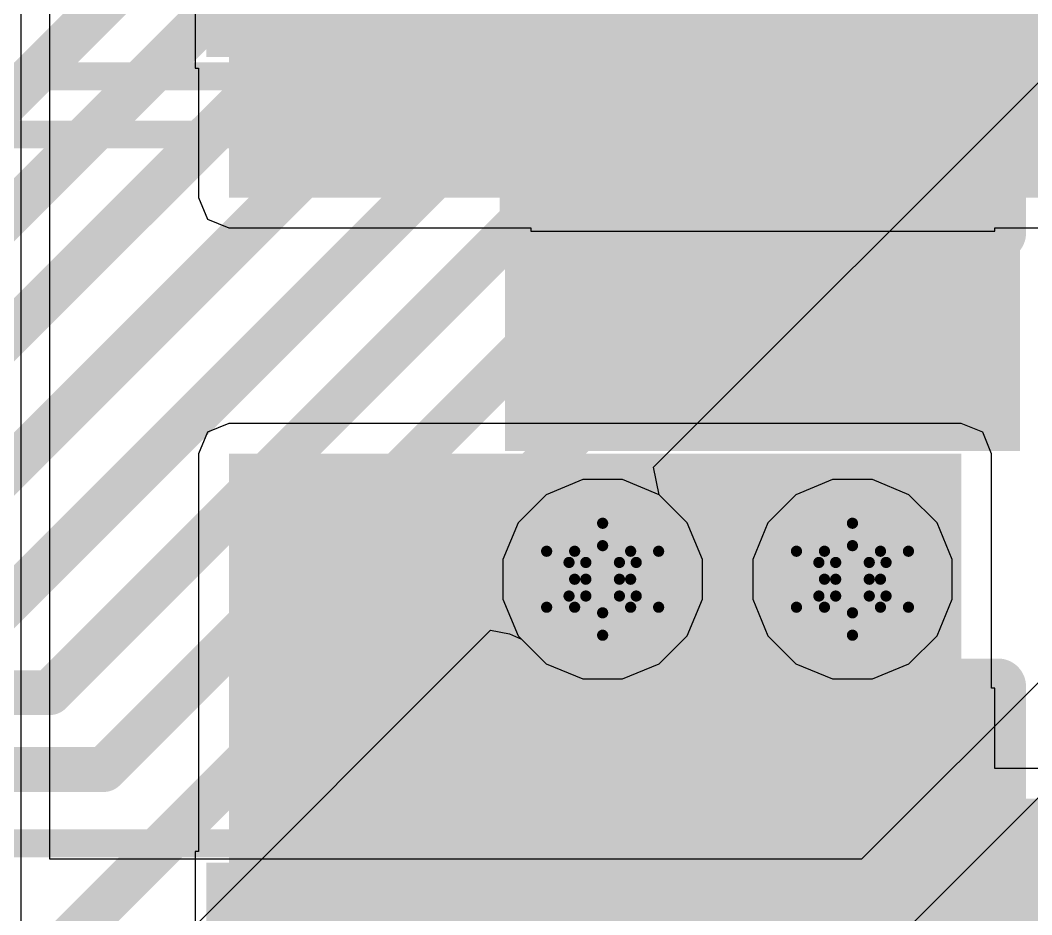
# Model space of a CAD drawing. Header units: inches. Extents: x -2.7 to 10.9, y -2.9 to 7.4.
# Drawn here: x 0.8407 to 1.0214, y -1.7699 to -1.6101 of the extents above; entities that cross this region are included whole.
import ezdxf

# ---------------------------------------------------------------- set-up
doc = ezdxf.new("R2010")
doc.units = ezdxf.units.IN
doc.header["$MEASUREMENT"] = 0
for name, color, linetype in [('Board Outline', 216, 'Continuous'), ('Bottom Layer', 5, 'Continuous'), ('Bottom Overlay', 54, 'Continuous'), ('Bottom Paste', 16, 'Continuous'), ('Bottom Solder', 6, 'Continuous'), ('Drill Drawing', 1, 'Continuous'), ('Layer 2', 16, 'Continuous'), ('Layer 3', 76, 'Continuous'), ('Top Layer', 1, 'Continuous'), ('Top Overlay', 2, 'Continuous'), ('Top Solder', 216, 'Continuous'), ('Via Holes', 16, 'Continuous')]:
    doc.layers.add(name, color=color, linetype=linetype)

# ---------------------------------------------------------------- blocks, each defined once
blk = doc.blocks.new('SOT_23_B_219')
at = {"layer": 'Bottom Layer'}
for points in [[(-0.05354, 0.05748), (-0.02126, 0.05748), (-0.02126, 0.02126), (-0.05354, 0.02126)], [(0.02126, 0.05748), (0.05354, 0.05748), (0.05354, 0.02126), (0.02126, 0.02126)], [(-0.01614, -0.02126), (0.01614, -0.02126), (0.01614, -0.05748), (-0.01614, -0.05748)]]:
    blk.add_hatch(color=5, dxfattribs=at).paths.add_polyline_path(points)
at = {"layer": 'Bottom Paste'}
for points in [[(-0.05354, 0.05748), (-0.02126, 0.05748), (-0.02126, 0.02126), (-0.05354, 0.02126)], [(0.02126, 0.05748), (0.05354, 0.05748), (0.05354, 0.02126), (0.02126, 0.02126)], [(-0.01614, -0.02126), (0.01614, -0.02126), (0.01614, -0.05748), (-0.01614, -0.05748)]]:
    blk.add_hatch(color=16, dxfattribs=at).paths.add_polyline_path(points)
at = {"layer": 'Bottom Solder'}
for points in [[(-0.05754, 0.06148), (-0.01726, 0.06148), (-0.01726, 0.01726), (-0.05754, 0.01726)], [(0.01726, 0.06148), (0.05754, 0.06148), (0.05754, 0.01726), (0.01726, 0.01726)], [(-0.02014, -0.01726), (0.02014, -0.01726), (0.02014, -0.06148), (-0.02014, -0.06148)]]:
    blk.add_hatch(color=6, dxfattribs=at).paths.add_polyline_path(points)
at = {"layer": 'Bottom Overlay'}
for points in [[(-0.066, 0.041, 0.005, 0.005, 0), (-0.066, 0.051, 0.005, 0.005, 0)], [(-0.061, 0.046, 0.005, 0.005, 0), (-0.066, 0.051, 0.005, 0.005, 0)], [(-0.066, 0.041, 0.005, 0.005, 0), (-0.061, 0.046, 0.005, 0.005, 0)], [(0.013, 0.031, 0.005, 0.005, 0), (-0.013, 0.031, 0.005, 0.005, 0)], [(-0.061, -0.032, 0.005, 0.005, 0), (-0.061, 0.023, 0.005, 0.005, 0)], [(0.061, -0.032, 0.005, 0.005, 0), (0.061, 0.023, 0.005, 0.005, 0)], [(-0.022, -0.032, 0.005, 0.005, 0), (-0.061, -0.032, 0.005, 0.005, 0)], [(0.061, -0.032, 0.005, 0.005, 0), (0.022, -0.032, 0.005, 0.005, 0)]]:
    blk.add_lwpolyline(points, format="xyseb", dxfattribs=at)
for points in [[(-0.06725, 0.051, 0.0025, 0.0025, 1), (-0.06475, 0.051, 0.0025, 0.0025, 1)], [(-0.06725, 0.051, 0.0025, 0.0025, 1), (-0.06475, 0.051, 0.0025, 0.0025, 1)], [(-0.06225, 0.046, 0.0025, 0.0025, 1), (-0.05975, 0.046, 0.0025, 0.0025, 1)], [(-0.06225, 0.046, 0.0025, 0.0025, 1), (-0.05975, 0.046, 0.0025, 0.0025, 1)], [(-0.06725, 0.041, 0.0025, 0.0025, 1), (-0.06475, 0.041, 0.0025, 0.0025, 1)], [(-0.06725, 0.041, 0.0025, 0.0025, 1), (-0.06475, 0.041, 0.0025, 0.0025, 1)], [(-0.01425, 0.031, 0.0025, 0.0025, 1), (-0.01175, 0.031, 0.0025, 0.0025, 1)], [(0.01175, 0.031, 0.0025, 0.0025, 1), (0.01425, 0.031, 0.0025, 0.0025, 1)], [(-0.06225, 0.023, 0.0025, 0.0025, 1), (-0.05975, 0.023, 0.0025, 0.0025, 1)], [(0.05975, 0.023, 0.0025, 0.0025, 1), (0.06225, 0.023, 0.0025, 0.0025, 1)], [(-0.06225, -0.032, 0.0025, 0.0025, 1), (-0.05975, -0.032, 0.0025, 0.0025, 1)], [(-0.06225, -0.032, 0.0025, 0.0025, 1), (-0.05975, -0.032, 0.0025, 0.0025, 1)], [(-0.02325, -0.032, 0.0025, 0.0025, 1), (-0.02075, -0.032, 0.0025, 0.0025, 1)], [(0.02075, -0.032, 0.0025, 0.0025, 1), (0.02325, -0.032, 0.0025, 0.0025, 1)], [(0.05975, -0.032, 0.0025, 0.0025, 1), (0.06225, -0.032, 0.0025, 0.0025, 1)], [(0.05975, -0.032, 0.0025, 0.0025, 1), (0.06225, -0.032, 0.0025, 0.0025, 1)]]:
    blk.add_lwpolyline(points, format="xyseb", close=True, dxfattribs=at)
blk = doc.blocks.new('SOT_23_B_220')
at = {"layer": 'Bottom Layer'}
for points in [[(-0.05354, 0.05748), (-0.02126, 0.05748), (-0.02126, 0.02126), (-0.05354, 0.02126)], [(0.02126, 0.05748), (0.05354, 0.05748), (0.05354, 0.02126), (0.02126, 0.02126)], [(-0.01614, -0.02126), (0.01614, -0.02126), (0.01614, -0.05748), (-0.01614, -0.05748)]]:
    blk.add_hatch(color=5, dxfattribs=at).paths.add_polyline_path(points)
at = {"layer": 'Bottom Paste'}
for points in [[(-0.05354, 0.05748), (-0.02126, 0.05748), (-0.02126, 0.02126), (-0.05354, 0.02126)], [(0.02126, 0.05748), (0.05354, 0.05748), (0.05354, 0.02126), (0.02126, 0.02126)], [(-0.01614, -0.02126), (0.01614, -0.02126), (0.01614, -0.05748), (-0.01614, -0.05748)]]:
    blk.add_hatch(color=16, dxfattribs=at).paths.add_polyline_path(points)
at = {"layer": 'Bottom Solder'}
for points in [[(-0.05754, 0.06148), (-0.01726, 0.06148), (-0.01726, 0.01726), (-0.05754, 0.01726)], [(0.01726, 0.06148), (0.05754, 0.06148), (0.05754, 0.01726), (0.01726, 0.01726)], [(-0.02014, -0.01726), (0.02014, -0.01726), (0.02014, -0.06148), (-0.02014, -0.06148)]]:
    blk.add_hatch(color=6, dxfattribs=at).paths.add_polyline_path(points)
at = {"layer": 'Bottom Overlay'}
for points in [[(-0.066, 0.041, 0.005, 0.005, 0), (-0.066, 0.051, 0.005, 0.005, 0)], [(-0.061, 0.046, 0.005, 0.005, 0), (-0.066, 0.051, 0.005, 0.005, 0)], [(-0.066, 0.041, 0.005, 0.005, 0), (-0.061, 0.046, 0.005, 0.005, 0)], [(0.013, 0.031, 0.005, 0.005, 0), (-0.013, 0.031, 0.005, 0.005, 0)], [(-0.061, -0.032, 0.005, 0.005, 0), (-0.061, 0.023, 0.005, 0.005, 0)], [(0.061, -0.032, 0.005, 0.005, 0), (0.061, 0.023, 0.005, 0.005, 0)], [(-0.022, -0.032, 0.005, 0.005, 0), (-0.061, -0.032, 0.005, 0.005, 0)], [(0.061, -0.032, 0.005, 0.005, 0), (0.022, -0.032, 0.005, 0.005, 0)]]:
    blk.add_lwpolyline(points, format="xyseb", dxfattribs=at)
for points in [[(-0.06725, 0.051, 0.0025, 0.0025, 1), (-0.06475, 0.051, 0.0025, 0.0025, 1)], [(-0.06725, 0.051, 0.0025, 0.0025, 1), (-0.06475, 0.051, 0.0025, 0.0025, 1)], [(-0.06225, 0.046, 0.0025, 0.0025, 1), (-0.05975, 0.046, 0.0025, 0.0025, 1)], [(-0.06225, 0.046, 0.0025, 0.0025, 1), (-0.05975, 0.046, 0.0025, 0.0025, 1)], [(-0.06725, 0.041, 0.0025, 0.0025, 1), (-0.06475, 0.041, 0.0025, 0.0025, 1)], [(-0.06725, 0.041, 0.0025, 0.0025, 1), (-0.06475, 0.041, 0.0025, 0.0025, 1)], [(-0.01425, 0.031, 0.0025, 0.0025, 1), (-0.01175, 0.031, 0.0025, 0.0025, 1)], [(0.01175, 0.031, 0.0025, 0.0025, 1), (0.01425, 0.031, 0.0025, 0.0025, 1)], [(-0.06225, 0.023, 0.0025, 0.0025, 1), (-0.05975, 0.023, 0.0025, 0.0025, 1)], [(0.05975, 0.023, 0.0025, 0.0025, 1), (0.06225, 0.023, 0.0025, 0.0025, 1)], [(-0.06225, -0.032, 0.0025, 0.0025, 1), (-0.05975, -0.032, 0.0025, 0.0025, 1)], [(-0.06225, -0.032, 0.0025, 0.0025, 1), (-0.05975, -0.032, 0.0025, 0.0025, 1)], [(-0.02325, -0.032, 0.0025, 0.0025, 1), (-0.02075, -0.032, 0.0025, 0.0025, 1)], [(0.02075, -0.032, 0.0025, 0.0025, 1), (0.02325, -0.032, 0.0025, 0.0025, 1)], [(0.05975, -0.032, 0.0025, 0.0025, 1), (0.06225, -0.032, 0.0025, 0.0025, 1)], [(0.05975, -0.032, 0.0025, 0.0025, 1), (0.06225, -0.032, 0.0025, 0.0025, 1)]]:
    blk.add_lwpolyline(points, format="xyseb", close=True, dxfattribs=at)
blk = doc.blocks.new('SOD_123FL_B_267')
at = {"layer": 'Bottom Layer'}
blk.add_hatch(color=5, dxfattribs=at).paths.add_polyline_path([(-0.08268, 0.03543), (-0.02992, 0.03543), (-0.02992, -0.03543), (-0.08268, -0.03543)])
at = {"layer": 'Bottom Overlay'}
blk.add_hatch(color=54, dxfattribs=at).paths.add_polyline_path([(-0.12791, -0.04594), (-0.08591, -0.04594), (-0.08591, 0.04606), (-0.12791, 0.04606)])
at = {"layer": 'Bottom Paste'}
blk.add_hatch(color=16, dxfattribs=at).paths.add_polyline_path([(-0.08268, 0.03543), (-0.02992, 0.03543), (-0.02992, -0.03543), (-0.08268, -0.03543)])
at = {"layer": 'Bottom Solder'}
blk.add_hatch(color=6, dxfattribs=at).paths.add_polyline_path([(-0.08668, 0.03943), (-0.02592, 0.03943), (-0.02592, -0.03943), (-0.08668, -0.03943)])
at = {"layer": 'Bottom Overlay'}
for points in [[(-0.089, 0.042, 0.01, 0.01, 0), (0.089, 0.042, 0.01, 0.01, 0)], [(-0.089, -0.042, 0.01, 0.01, 0), (0.089, -0.042, 0.01, 0.01, 0)]]:
    blk.add_lwpolyline(points, format="xyseb", dxfattribs=at)
for points in [[(-0.0915, 0.042, 0.005, 0.005, 1), (-0.0865, 0.042, 0.005, 0.005, 1)], [(-0.0915, -0.042, 0.005, 0.005, 1), (-0.0865, -0.042, 0.005, 0.005, 1)]]:
    blk.add_lwpolyline(points, format="xyseb", close=True, dxfattribs=at)
blk = doc.blocks.new('SOD_123FL_B_268')
at = {"layer": 'Bottom Layer'}
blk.add_hatch(color=5, dxfattribs=at).paths.add_polyline_path([(0.02992, 0.03543), (0.08268, 0.03543), (0.08268, -0.03543), (0.02992, -0.03543)])
at = {"layer": 'Bottom Paste'}
blk.add_hatch(color=16, dxfattribs=at).paths.add_polyline_path([(0.02992, 0.03543), (0.08268, 0.03543), (0.08268, -0.03543), (0.02992, -0.03543)])
at = {"layer": 'Bottom Solder'}
blk.add_hatch(color=6, dxfattribs=at).paths.add_polyline_path([(0.02592, 0.03943), (0.08668, 0.03943), (0.08668, -0.03943), (0.02592, -0.03943)])
at = {"layer": 'Bottom Overlay'}
for points in [[(-0.089, 0.042, 0.01, 0.01, 0), (0.089, 0.042, 0.01, 0.01, 0)], [(0.089, 0.042, 0.01, 0.01, 0), (0.089, -0.042, 0.01, 0.01, 0)], [(-0.089, -0.042, 0.01, 0.01, 0), (0.089, -0.042, 0.01, 0.01, 0)]]:
    blk.add_lwpolyline(points, format="xyseb", dxfattribs=at)
for points in [[(0.0865, 0.042, 0.005, 0.005, 1), (0.0915, 0.042, 0.005, 0.005, 1)], [(0.0865, 0.042, 0.005, 0.005, 1), (0.0915, 0.042, 0.005, 0.005, 1)], [(0.0865, -0.042, 0.005, 0.005, 1), (0.0915, -0.042, 0.005, 0.005, 1)], [(0.0865, -0.042, 0.005, 0.005, 1), (0.0915, -0.042, 0.005, 0.005, 1)]]:
    blk.add_lwpolyline(points, format="xyseb", close=True, dxfattribs=at)
blk = doc.blocks.new('VMMC0571J150MV_288')
at = {"layer": 'Top Overlay'}
for points in [[(0.131, -0.132, 0.005, 0.005, 0), (0.131, -0.053, 0.005, 0.005, 0)], [(-0.095, -0.132, 0.005, 0.005, 0), (0.131, -0.132, 0.005, 0.005, 0)]]:
    blk.add_lwpolyline(points, format="xyseb", dxfattribs=at)
blk.add_lwpolyline([(0.12975, -0.132, 0.0025, 0.0025, 1), (0.13225, -0.132, 0.0025, 0.0025, 1)], format="xyseb", close=True, dxfattribs=at)
blk.add_lwpolyline([(0.12975, -0.132, 0.0025, 0.0025, 1), (0.13225, -0.132, 0.0025, 0.0025, 1)], format="xyseb", close=True, dxfattribs=at)

msp = doc.modelspace()

# ---------------------------------------------------------------- hatches: boundary and pattern name
at = {"layer": 'Bottom Layer'}
for points in [[(0.87799, -1.64184), (1.14973, -1.64184), (1.14973, -1.58042), (0.87799, -1.58042)], [(0.87799, -1.7969), (1.0088, -1.7969), (1.0088, -1.68757), (0.87799, -1.68757)], [(0.97336, -1.77186), (1.06623, -1.77186), (1.06623, -1.74921), (0.97336, -1.74921)]]:
    msp.add_hatch(color=5, dxfattribs=at).paths.add_polyline_path(points)
h = msp.add_hatch(color=5, dxfattribs=at)
edge = h.paths.add_edge_path()
edge.add_arc((0.94474, -1.71), 0.01181, 0, 360)
h = msp.add_hatch(color=5, dxfattribs=at)
edge = h.paths.add_edge_path()
edge.add_arc((0.98936, -1.71), 0.01181, 0, 360)
at = {"layer": 'Bottom Solder'}
h = msp.add_hatch(color=6, dxfattribs=at)
edge = h.paths.add_edge_path()
edge.add_arc((0.94474, -1.71), 0.01581, 0, 360)
h = msp.add_hatch(color=6, dxfattribs=at)
edge = h.paths.add_edge_path()
edge.add_arc((0.98936, -1.71), 0.01581, 0, 360)
at = {"layer": 'Layer 2'}
h = msp.add_hatch(color=16, dxfattribs=at)
edge = h.paths.add_edge_path()
edge.add_arc((0.94474, -1.71), 0.01181, 0, 360)
h = msp.add_hatch(color=16, dxfattribs=at)
edge = h.paths.add_edge_path()
edge.add_arc((0.98936, -1.71), 0.01181, 0, 360)
at = {"layer": 'Layer 3'}
h = msp.add_hatch(color=76, dxfattribs=at)
edge = h.paths.add_edge_path()
edge.add_arc((0.94474, -1.71), 0.01181, 0, 360)
h = msp.add_hatch(color=76, dxfattribs=at)
edge = h.paths.add_edge_path()
edge.add_arc((0.98936, -1.71), 0.01181, 0, 360)
at = {"layer": 'Top Layer'}
h = msp.add_hatch(color=1, dxfattribs=at)
edge = h.paths.add_edge_path()
edge.add_arc((0.94474, -1.71), 0.01181, 0, 360)
h = msp.add_hatch(color=1, dxfattribs=at)
edge = h.paths.add_edge_path()
edge.add_arc((0.98936, -1.71), 0.01181, 0, 360)
at = {"layer": 'Top Solder'}
h = msp.add_hatch(color=216, dxfattribs=at)
edge = h.paths.add_edge_path()
edge.add_arc((0.94474, -1.71), 0.01581, 0, 360)
h = msp.add_hatch(color=216, dxfattribs=at)
edge = h.paths.add_edge_path()
edge.add_arc((0.98936, -1.71), 0.01581, 0, 360)
at = {"layer": 'Via Holes'}
h = msp.add_hatch(color=7, dxfattribs=at)
edge = h.paths.add_edge_path()
edge.add_arc((0.94474, -1.71), 0.00591, 0, 360)
h = msp.add_hatch(color=7, dxfattribs=at)
edge = h.paths.add_edge_path()
edge.add_arc((0.98936, -1.71), 0.00591, 0, 360)

# ---------------------------------------------------------------- linework, layer by layer
at = {"layer": 'Board Outline'}
msp.add_lwpolyline([(2.84412, -0.24125, 0.005, 0.005, -0.741893), (-2.49969, -1.37795, 0.005, 0.005, 0)], format="xyseb", dxfattribs=at)
at = {"layer": 'Bottom Layer'}
for p, q in [((0.87199, -1.57442), (0.87199, -1.6187)), ((0.84088, -1.79602), (0.84088, -1.5813)), ((0.87199, -1.6187), (0.87258, -1.6187)), ((0.87258, -1.6187), (0.87258, -1.64184)), ((0.87258, -1.64184), (0.87417, -1.64567)), ((0.87417, -1.64567), (0.87799, -1.64725)), ((0.87799, -1.64725), (0.93193, -1.64725)), ((0.93193, -1.64725), (0.93193, -1.64784)), ((1.0148, -1.64784), (1.0148, -1.64725)), ((1.0148, -1.64725), (1.03078, -1.64725)), ((0.93193, -1.64784), (1.0148, -1.64784)), ((0.87799, -1.68216), (0.87417, -1.68374)), ((1.0088, -1.68216), (0.87799, -1.68216)), ((1.01262, -1.68374), (1.0088, -1.68216)), ((0.87417, -1.68374), (0.87258, -1.68757)), ((1.01421, -1.68757), (1.01262, -1.68374)), ((0.87258, -1.68757), (0.87258, -1.75862)), ((1.01421, -1.72948), (1.01421, -1.68757)), ((1.0148, -1.72948), (1.01421, -1.72948)), ((1.0148, -1.74379), (1.0148, -1.72948)), ((1.02874, -1.74379), (1.0148, -1.74379)), ((0.87258, -1.75862), (0.87199, -1.75862)), ((0.87199, -1.75862), (0.87199, -1.8029))]:
    msp.add_line(p, q, dxfattribs=at)
for points in [[(0.97336, -1.76186, 0.015, 0.015, 0), (0.97336, -1.70724, 0.015, 0.015, 0)], [(0.8961, -1.74973, 0.015, 0.015, 0), (0.93583, -1.71, 0.015, 0.015, 0)], [(0.93583, -1.71, 0.015, 0.015, 0), (0.94474, -1.71, 0.015, 0.015, 0)], [(0.8961, -1.78076, 0.015, 0.015, 0), (0.8961, -1.74973, 0.015, 0.015, 0)], [(0.97336, -1.778, 0.015, 0.015, 0), (0.97336, -1.76186, 0.015, 0.015, 0)]]:
    msp.add_lwpolyline(points, format="xyseb", dxfattribs=at)
for points in [[(0.96961, -1.70724, 0.0075, 0.0075, 1), (0.97711, -1.70724, 0.0075, 0.0075, 1)], [(0.93208, -1.71, 0.0075, 0.0075, 1), (0.93958, -1.71, 0.0075, 0.0075, 1)], [(0.93208, -1.71, 0.0075, 0.0075, 1), (0.93958, -1.71, 0.0075, 0.0075, 1)], [(0.94099, -1.71, 0.0075, 0.0075, 1), (0.94849, -1.71, 0.0075, 0.0075, 1)], [(0.89235, -1.74973, 0.0075, 0.0075, 1), (0.89985, -1.74973, 0.0075, 0.0075, 1)], [(0.89235, -1.74973, 0.0075, 0.0075, 1), (0.89985, -1.74973, 0.0075, 0.0075, 1)], [(0.96961, -1.76186, 0.0075, 0.0075, 1), (0.97711, -1.76186, 0.0075, 0.0075, 1)], [(0.96961, -1.76186, 0.0075, 0.0075, 1), (0.97711, -1.76186, 0.0075, 0.0075, 1)]]:
    msp.add_lwpolyline(points, format="xyseb", close=True, dxfattribs=at)
at = {"layer": 'Drill Drawing'}
for points in [[(0.93974, -1.705, 0.002, 0.002, 0), (0.94474, -1.7, 0.002, 0.002, 0)], [(0.94474, -1.7, 0.002, 0.002, 0), (0.94974, -1.705, 0.002, 0.002, 0)], [(0.98436, -1.705, 0.002, 0.002, 0), (0.98936, -1.7, 0.002, 0.002, 0)], [(0.98936, -1.7, 0.002, 0.002, 0), (0.99436, -1.705, 0.002, 0.002, 0)], [(0.94174, -1.707, 0.002, 0.002, 0), (0.94474, -1.704, 0.002, 0.002, 0)], [(0.94474, -1.704, 0.002, 0.002, 0), (0.94774, -1.707, 0.002, 0.002, 0)], [(0.98636, -1.707, 0.002, 0.002, 0), (0.98936, -1.704, 0.002, 0.002, 0)], [(0.98936, -1.704, 0.002, 0.002, 0), (0.99236, -1.707, 0.002, 0.002, 0)], [(0.93474, -1.705, 0.002, 0.002, 0), (0.93974, -1.71, 0.002, 0.002, 0)], [(0.93474, -1.705, 0.002, 0.002, 0), (0.93974, -1.705, 0.002, 0.002, 0)], [(0.94974, -1.705, 0.002, 0.002, 0), (0.95474, -1.705, 0.002, 0.002, 0)], [(0.94974, -1.71, 0.002, 0.002, 0), (0.95474, -1.705, 0.002, 0.002, 0)], [(0.97936, -1.705, 0.002, 0.002, 0), (0.98436, -1.71, 0.002, 0.002, 0)], [(0.97936, -1.705, 0.002, 0.002, 0), (0.98436, -1.705, 0.002, 0.002, 0)], [(0.99436, -1.705, 0.002, 0.002, 0), (0.99936, -1.705, 0.002, 0.002, 0)], [(0.99436, -1.71, 0.002, 0.002, 0), (0.99936, -1.705, 0.002, 0.002, 0)], [(0.93874, -1.707, 0.002, 0.002, 0), (0.94174, -1.71, 0.002, 0.002, 0)], [(0.93874, -1.707, 0.002, 0.002, 0), (0.94174, -1.707, 0.002, 0.002, 0)], [(0.94774, -1.707, 0.002, 0.002, 0), (0.95074, -1.707, 0.002, 0.002, 0)], [(0.94774, -1.71, 0.002, 0.002, 0), (0.95074, -1.707, 0.002, 0.002, 0)], [(0.98336, -1.707, 0.002, 0.002, 0), (0.98636, -1.71, 0.002, 0.002, 0)], [(0.98336, -1.707, 0.002, 0.002, 0), (0.98636, -1.707, 0.002, 0.002, 0)], [(0.99236, -1.707, 0.002, 0.002, 0), (0.99536, -1.707, 0.002, 0.002, 0)], [(0.99236, -1.71, 0.002, 0.002, 0), (0.99536, -1.707, 0.002, 0.002, 0)], [(0.93474, -1.715, 0.002, 0.002, 0), (0.93974, -1.71, 0.002, 0.002, 0)], [(0.93874, -1.713, 0.002, 0.002, 0), (0.94174, -1.71, 0.002, 0.002, 0)], [(0.94774, -1.71, 0.002, 0.002, 0), (0.95074, -1.713, 0.002, 0.002, 0)], [(0.94974, -1.71, 0.002, 0.002, 0), (0.95474, -1.715, 0.002, 0.002, 0)], [(0.97936, -1.715, 0.002, 0.002, 0), (0.98436, -1.71, 0.002, 0.002, 0)], [(0.98336, -1.713, 0.002, 0.002, 0), (0.98636, -1.71, 0.002, 0.002, 0)], [(0.99236, -1.71, 0.002, 0.002, 0), (0.99536, -1.713, 0.002, 0.002, 0)], [(0.99436, -1.71, 0.002, 0.002, 0), (0.99936, -1.715, 0.002, 0.002, 0)], [(0.93874, -1.713, 0.002, 0.002, 0), (0.94174, -1.713, 0.002, 0.002, 0)], [(0.94174, -1.713, 0.002, 0.002, 0), (0.94474, -1.716, 0.002, 0.002, 0)], [(0.94474, -1.716, 0.002, 0.002, 0), (0.94774, -1.713, 0.002, 0.002, 0)], [(0.94774, -1.713, 0.002, 0.002, 0), (0.95074, -1.713, 0.002, 0.002, 0)], [(0.98336, -1.713, 0.002, 0.002, 0), (0.98636, -1.713, 0.002, 0.002, 0)], [(0.98636, -1.713, 0.002, 0.002, 0), (0.98936, -1.716, 0.002, 0.002, 0)], [(0.98936, -1.716, 0.002, 0.002, 0), (0.99236, -1.713, 0.002, 0.002, 0)], [(0.99236, -1.713, 0.002, 0.002, 0), (0.99536, -1.713, 0.002, 0.002, 0)], [(0.93474, -1.715, 0.002, 0.002, 0), (0.93974, -1.715, 0.002, 0.002, 0)], [(0.93974, -1.715, 0.002, 0.002, 0), (0.94474, -1.72, 0.002, 0.002, 0)], [(0.94474, -1.72, 0.002, 0.002, 0), (0.94974, -1.715, 0.002, 0.002, 0)], [(0.94974, -1.715, 0.002, 0.002, 0), (0.95474, -1.715, 0.002, 0.002, 0)], [(0.97936, -1.715, 0.002, 0.002, 0), (0.98436, -1.715, 0.002, 0.002, 0)], [(0.98436, -1.715, 0.002, 0.002, 0), (0.98936, -1.72, 0.002, 0.002, 0)], [(0.98936, -1.72, 0.002, 0.002, 0), (0.99436, -1.715, 0.002, 0.002, 0)], [(0.99436, -1.715, 0.002, 0.002, 0), (0.99936, -1.715, 0.002, 0.002, 0)]]:
    msp.add_lwpolyline(points, format="xyseb", dxfattribs=at)
for points in [[(0.94424, -1.7, 0.001, 0.001, 1), (0.94524, -1.7, 0.001, 0.001, 1)], [(0.94424, -1.7, 0.001, 0.001, 1), (0.94524, -1.7, 0.001, 0.001, 1)], [(0.98886, -1.7, 0.001, 0.001, 1), (0.98986, -1.7, 0.001, 0.001, 1)], [(0.98886, -1.7, 0.001, 0.001, 1), (0.98986, -1.7, 0.001, 0.001, 1)], [(0.94424, -1.704, 0.001, 0.001, 1), (0.94524, -1.704, 0.001, 0.001, 1)], [(0.94424, -1.704, 0.001, 0.001, 1), (0.94524, -1.704, 0.001, 0.001, 1)], [(0.98886, -1.704, 0.001, 0.001, 1), (0.98986, -1.704, 0.001, 0.001, 1)], [(0.98886, -1.704, 0.001, 0.001, 1), (0.98986, -1.704, 0.001, 0.001, 1)], [(0.93424, -1.705, 0.001, 0.001, 1), (0.93524, -1.705, 0.001, 0.001, 1)], [(0.93424, -1.705, 0.001, 0.001, 1), (0.93524, -1.705, 0.001, 0.001, 1)], [(0.93924, -1.705, 0.001, 0.001, 1), (0.94024, -1.705, 0.001, 0.001, 1)], [(0.93924, -1.705, 0.001, 0.001, 1), (0.94024, -1.705, 0.001, 0.001, 1)], [(0.94924, -1.705, 0.001, 0.001, 1), (0.95024, -1.705, 0.001, 0.001, 1)], [(0.94924, -1.705, 0.001, 0.001, 1), (0.95024, -1.705, 0.001, 0.001, 1)], [(0.95424, -1.705, 0.001, 0.001, 1), (0.95524, -1.705, 0.001, 0.001, 1)], [(0.95424, -1.705, 0.001, 0.001, 1), (0.95524, -1.705, 0.001, 0.001, 1)], [(0.97886, -1.705, 0.001, 0.001, 1), (0.97986, -1.705, 0.001, 0.001, 1)], [(0.97886, -1.705, 0.001, 0.001, 1), (0.97986, -1.705, 0.001, 0.001, 1)], [(0.98386, -1.705, 0.001, 0.001, 1), (0.98486, -1.705, 0.001, 0.001, 1)], [(0.98386, -1.705, 0.001, 0.001, 1), (0.98486, -1.705, 0.001, 0.001, 1)], [(0.99386, -1.705, 0.001, 0.001, 1), (0.99486, -1.705, 0.001, 0.001, 1)], [(0.99386, -1.705, 0.001, 0.001, 1), (0.99486, -1.705, 0.001, 0.001, 1)], [(0.99886, -1.705, 0.001, 0.001, 1), (0.99986, -1.705, 0.001, 0.001, 1)], [(0.99886, -1.705, 0.001, 0.001, 1), (0.99986, -1.705, 0.001, 0.001, 1)], [(0.93824, -1.707, 0.001, 0.001, 1), (0.93924, -1.707, 0.001, 0.001, 1)], [(0.93824, -1.707, 0.001, 0.001, 1), (0.93924, -1.707, 0.001, 0.001, 1)], [(0.94124, -1.707, 0.001, 0.001, 1), (0.94224, -1.707, 0.001, 0.001, 1)], [(0.94124, -1.707, 0.001, 0.001, 1), (0.94224, -1.707, 0.001, 0.001, 1)], [(0.94724, -1.707, 0.001, 0.001, 1), (0.94824, -1.707, 0.001, 0.001, 1)], [(0.94724, -1.707, 0.001, 0.001, 1), (0.94824, -1.707, 0.001, 0.001, 1)], [(0.95024, -1.707, 0.001, 0.001, 1), (0.95124, -1.707, 0.001, 0.001, 1)], [(0.95024, -1.707, 0.001, 0.001, 1), (0.95124, -1.707, 0.001, 0.001, 1)], [(0.98286, -1.707, 0.001, 0.001, 1), (0.98386, -1.707, 0.001, 0.001, 1)], [(0.98286, -1.707, 0.001, 0.001, 1), (0.98386, -1.707, 0.001, 0.001, 1)], [(0.98586, -1.707, 0.001, 0.001, 1), (0.98686, -1.707, 0.001, 0.001, 1)], [(0.98586, -1.707, 0.001, 0.001, 1), (0.98686, -1.707, 0.001, 0.001, 1)], [(0.99186, -1.707, 0.001, 0.001, 1), (0.99286, -1.707, 0.001, 0.001, 1)], [(0.99186, -1.707, 0.001, 0.001, 1), (0.99286, -1.707, 0.001, 0.001, 1)], [(0.99486, -1.707, 0.001, 0.001, 1), (0.99586, -1.707, 0.001, 0.001, 1)], [(0.99486, -1.707, 0.001, 0.001, 1), (0.99586, -1.707, 0.001, 0.001, 1)], [(0.93924, -1.71, 0.001, 0.001, 1), (0.94024, -1.71, 0.001, 0.001, 1)], [(0.93924, -1.71, 0.001, 0.001, 1), (0.94024, -1.71, 0.001, 0.001, 1)], [(0.94124, -1.71, 0.001, 0.001, 1), (0.94224, -1.71, 0.001, 0.001, 1)], [(0.94124, -1.71, 0.001, 0.001, 1), (0.94224, -1.71, 0.001, 0.001, 1)], [(0.94724, -1.71, 0.001, 0.001, 1), (0.94824, -1.71, 0.001, 0.001, 1)], [(0.94724, -1.71, 0.001, 0.001, 1), (0.94824, -1.71, 0.001, 0.001, 1)], [(0.94924, -1.71, 0.001, 0.001, 1), (0.95024, -1.71, 0.001, 0.001, 1)], [(0.94924, -1.71, 0.001, 0.001, 1), (0.95024, -1.71, 0.001, 0.001, 1)], [(0.98386, -1.71, 0.001, 0.001, 1), (0.98486, -1.71, 0.001, 0.001, 1)], [(0.98386, -1.71, 0.001, 0.001, 1), (0.98486, -1.71, 0.001, 0.001, 1)], [(0.98586, -1.71, 0.001, 0.001, 1), (0.98686, -1.71, 0.001, 0.001, 1)], [(0.98586, -1.71, 0.001, 0.001, 1), (0.98686, -1.71, 0.001, 0.001, 1)], [(0.99186, -1.71, 0.001, 0.001, 1), (0.99286, -1.71, 0.001, 0.001, 1)], [(0.99186, -1.71, 0.001, 0.001, 1), (0.99286, -1.71, 0.001, 0.001, 1)], [(0.99386, -1.71, 0.001, 0.001, 1), (0.99486, -1.71, 0.001, 0.001, 1)], [(0.99386, -1.71, 0.001, 0.001, 1), (0.99486, -1.71, 0.001, 0.001, 1)], [(0.93824, -1.713, 0.001, 0.001, 1), (0.93924, -1.713, 0.001, 0.001, 1)], [(0.93824, -1.713, 0.001, 0.001, 1), (0.93924, -1.713, 0.001, 0.001, 1)], [(0.94124, -1.713, 0.001, 0.001, 1), (0.94224, -1.713, 0.001, 0.001, 1)], [(0.94124, -1.713, 0.001, 0.001, 1), (0.94224, -1.713, 0.001, 0.001, 1)], [(0.94724, -1.713, 0.001, 0.001, 1), (0.94824, -1.713, 0.001, 0.001, 1)], [(0.94724, -1.713, 0.001, 0.001, 1), (0.94824, -1.713, 0.001, 0.001, 1)], [(0.95024, -1.713, 0.001, 0.001, 1), (0.95124, -1.713, 0.001, 0.001, 1)], [(0.95024, -1.713, 0.001, 0.001, 1), (0.95124, -1.713, 0.001, 0.001, 1)], [(0.98286, -1.713, 0.001, 0.001, 1), (0.98386, -1.713, 0.001, 0.001, 1)], [(0.98286, -1.713, 0.001, 0.001, 1), (0.98386, -1.713, 0.001, 0.001, 1)], [(0.98586, -1.713, 0.001, 0.001, 1), (0.98686, -1.713, 0.001, 0.001, 1)], [(0.98586, -1.713, 0.001, 0.001, 1), (0.98686, -1.713, 0.001, 0.001, 1)], [(0.99186, -1.713, 0.001, 0.001, 1), (0.99286, -1.713, 0.001, 0.001, 1)], [(0.99186, -1.713, 0.001, 0.001, 1), (0.99286, -1.713, 0.001, 0.001, 1)], [(0.99486, -1.713, 0.001, 0.001, 1), (0.99586, -1.713, 0.001, 0.001, 1)], [(0.99486, -1.713, 0.001, 0.001, 1), (0.99586, -1.713, 0.001, 0.001, 1)], [(0.93424, -1.715, 0.001, 0.001, 1), (0.93524, -1.715, 0.001, 0.001, 1)], [(0.93424, -1.715, 0.001, 0.001, 1), (0.93524, -1.715, 0.001, 0.001, 1)], [(0.93924, -1.715, 0.001, 0.001, 1), (0.94024, -1.715, 0.001, 0.001, 1)], [(0.93924, -1.715, 0.001, 0.001, 1), (0.94024, -1.715, 0.001, 0.001, 1)], [(0.94924, -1.715, 0.001, 0.001, 1), (0.95024, -1.715, 0.001, 0.001, 1)], [(0.94924, -1.715, 0.001, 0.001, 1), (0.95024, -1.715, 0.001, 0.001, 1)], [(0.95424, -1.715, 0.001, 0.001, 1), (0.95524, -1.715, 0.001, 0.001, 1)], [(0.95424, -1.715, 0.001, 0.001, 1), (0.95524, -1.715, 0.001, 0.001, 1)], [(0.97886, -1.715, 0.001, 0.001, 1), (0.97986, -1.715, 0.001, 0.001, 1)], [(0.97886, -1.715, 0.001, 0.001, 1), (0.97986, -1.715, 0.001, 0.001, 1)], [(0.98386, -1.715, 0.001, 0.001, 1), (0.98486, -1.715, 0.001, 0.001, 1)], [(0.98386, -1.715, 0.001, 0.001, 1), (0.98486, -1.715, 0.001, 0.001, 1)], [(0.99386, -1.715, 0.001, 0.001, 1), (0.99486, -1.715, 0.001, 0.001, 1)], [(0.99386, -1.715, 0.001, 0.001, 1), (0.99486, -1.715, 0.001, 0.001, 1)], [(0.99886, -1.715, 0.001, 0.001, 1), (0.99986, -1.715, 0.001, 0.001, 1)], [(0.99886, -1.715, 0.001, 0.001, 1), (0.99986, -1.715, 0.001, 0.001, 1)], [(0.94424, -1.716, 0.001, 0.001, 1), (0.94524, -1.716, 0.001, 0.001, 1)], [(0.94424, -1.716, 0.001, 0.001, 1), (0.94524, -1.716, 0.001, 0.001, 1)], [(0.98886, -1.716, 0.001, 0.001, 1), (0.98986, -1.716, 0.001, 0.001, 1)], [(0.98886, -1.716, 0.001, 0.001, 1), (0.98986, -1.716, 0.001, 0.001, 1)], [(0.94424, -1.72, 0.001, 0.001, 1), (0.94524, -1.72, 0.001, 0.001, 1)], [(0.94424, -1.72, 0.001, 0.001, 1), (0.94524, -1.72, 0.001, 0.001, 1)], [(0.98886, -1.72, 0.001, 0.001, 1), (0.98986, -1.72, 0.001, 0.001, 1)], [(0.98886, -1.72, 0.001, 0.001, 1), (0.98986, -1.72, 0.001, 0.001, 1)]]:
    msp.add_lwpolyline(points, format="xyseb", close=True, dxfattribs=at)
at = {"layer": 'Layer 2'}
for p, q in [((0.94119, -1.69219), (0.93465, -1.6949)), ((0.94828, -1.69219), (0.94119, -1.69219)), ((0.95483, -1.6949), (0.94828, -1.69219)), ((0.98582, -1.69219), (0.97927, -1.6949)), ((0.99291, -1.69219), (0.98582, -1.69219)), ((0.99945, -1.6949), (0.99291, -1.69219)), ((0.93465, -1.6949), (0.92964, -1.69991)), ((0.95984, -1.69991), (0.95483, -1.6949)), ((0.97927, -1.6949), (0.97426, -1.69991)), ((1.00446, -1.69991), (0.99945, -1.6949)), ((0.92964, -1.69991), (0.92693, -1.70646)), ((0.96255, -1.70646), (0.95984, -1.69991)), ((0.97426, -1.69991), (0.97155, -1.70646)), ((1.00717, -1.70646), (1.00446, -1.69991)), ((0.92693, -1.70646), (0.92693, -1.71354)), ((0.96255, -1.71354), (0.96255, -1.70646)), ((0.97155, -1.70646), (0.97155, -1.71354)), ((1.00717, -1.71354), (1.00717, -1.70646)), ((0.92693, -1.71354), (0.92964, -1.72009)), ((0.95984, -1.72009), (0.96255, -1.71354)), ((0.97155, -1.71354), (0.97426, -1.72009)), ((1.00446, -1.72009), (1.00717, -1.71354)), ((0.92964, -1.72009), (0.93465, -1.7251)), ((0.95483, -1.7251), (0.95984, -1.72009)), ((0.97426, -1.72009), (0.97927, -1.7251)), ((0.99945, -1.7251), (1.00446, -1.72009)), ((0.93465, -1.7251), (0.94119, -1.72781)), ((0.94828, -1.72781), (0.95483, -1.7251)), ((0.97927, -1.7251), (0.98582, -1.72781)), ((0.99291, -1.72781), (0.99945, -1.7251)), ((0.94119, -1.72781), (0.94828, -1.72781)), ((0.98582, -1.72781), (0.99291, -1.72781))]:
    msp.add_line(p, q, dxfattribs=at)
at = {"layer": 'Layer 3'}
for p, q in [((0.846, -1.76), (0.846, -0.21039)), ((1.032, -1.719), (0.991, -1.76)), ((0.99555, -1.776), (1.042, -1.72955)), ((0.991, -1.76), (0.846, -1.76))]:
    msp.add_line(p, q, dxfattribs=at)
at = {"layer": 'Top Layer'}
for p, q in [((0.95385, -1.69), (1.03082, -1.61303)), ((0.95483, -1.6949), (0.95385, -1.69)), ((0.98582, -1.69219), (0.97927, -1.6949)), ((0.99291, -1.69219), (0.98582, -1.69219)), ((0.99945, -1.6949), (0.99291, -1.69219)), ((0.95984, -1.69991), (0.95483, -1.6949)), ((0.97927, -1.6949), (0.97426, -1.69991)), ((1.00446, -1.69991), (0.99945, -1.6949)), ((0.96255, -1.70646), (0.95984, -1.69991)), ((0.97426, -1.69991), (0.97155, -1.70646)), ((1.00717, -1.70646), (1.00446, -1.69991)), ((0.96255, -1.71354), (0.96255, -1.70646)), ((0.97155, -1.70646), (0.97155, -1.71354)), ((1.00717, -1.71354), (1.00717, -1.70646)), ((0.95984, -1.72009), (0.96255, -1.71354)), ((0.97155, -1.71354), (0.97426, -1.72009)), ((1.00446, -1.72009), (1.00717, -1.71354)), ((0.71364, -1.93021), (0.92473, -1.71911)), ((0.92473, -1.71911), (0.92809, -1.71978)), ((0.92809, -1.71978), (0.93023, -1.72069)), ((0.93023, -1.72069), (0.93465, -1.7251)), ((0.95483, -1.7251), (0.95984, -1.72009)), ((0.97426, -1.72009), (0.97927, -1.7251)), ((0.99945, -1.7251), (1.00446, -1.72009)), ((0.93465, -1.7251), (0.94119, -1.72781)), ((0.94828, -1.72781), (0.95483, -1.7251)), ((0.97927, -1.7251), (0.98582, -1.72781)), ((0.99291, -1.72781), (0.99945, -1.7251)), ((0.94119, -1.72781), (0.94828, -1.72781)), ((0.98582, -1.72781), (0.99291, -1.72781))]:
    msp.add_line(p, q, dxfattribs=at)
for points in [[(0.83657, -1.7162, 0.008, 0.008, 0), (1.10268, -1.45009, 0.008, 0.008, 0)], [(0.80342, -1.65958, 0.008, 0.008, 0), (1.01021, -1.45279, 0.008, 0.008, 0)], [(0.84601, -1.73026, 0.008, 0.008, 0), (1.12004, -1.45623, 0.008, 0.008, 0)], [(0.80989, -1.67373, 0.008, 0.008, 0), (1.026, -1.45762, 0.008, 0.008, 0)], [(0.85567, -1.74399, 0.008, 0.008, 0), (1.13755, -1.46212, 0.008, 0.008, 0)], [(0.81733, -1.68776, 0.008, 0.008, 0), (1.04121, -1.46388, 0.008, 0.008, 0)], [(0.82708, -1.70198, 0.008, 0.008, 0), (1.06533, -1.46373, 0.008, 0.008, 0)], [(0.69936, -1.9243, 0.008, 0.008, 0), (1.15693, -1.46673, 0.008, 0.008, 0)], [(0.65283, -1.73026, 0.008, 0.008, 0), (0.84601, -1.73026, 0.008, 0.008, 0)], [(0.66379, -1.74399, 0.008, 0.008, 0), (0.85567, -1.74399, 0.008, 0.008, 0)]]:
    msp.add_lwpolyline(points, format="xyseb", dxfattribs=at)
for points in [[(0.84401, -1.73026, 0.004, 0.004, 1), (0.84801, -1.73026, 0.004, 0.004, 1)], [(0.84401, -1.73026, 0.004, 0.004, 1), (0.84801, -1.73026, 0.004, 0.004, 1)], [(0.85367, -1.74399, 0.004, 0.004, 1), (0.85767, -1.74399, 0.004, 0.004, 1)], [(0.85367, -1.74399, 0.004, 0.004, 1), (0.85767, -1.74399, 0.004, 0.004, 1)]]:
    msp.add_lwpolyline(points, format="xyseb", close=True, dxfattribs=at)

# ---------------------------------------------------------------- block references
msp.add_blockref('VMMC0571J150MV_288', (0.7565, -1.49856))
for name, p, rotation in [('SOD_123FL_B_267', (0.97336, -1.55916), 90), ('SOT_23_B_219', (0.85673, -1.55916), 270), ('SOD_123FL_B_268', (0.97336, -1.81816), 90), ('SOT_23_B_220', (0.85673, -1.81816), 270)]:
    msp.add_blockref(name, p, dxfattribs=dict(rotation=rotation))

doc.saveas('drawing.dxf')
